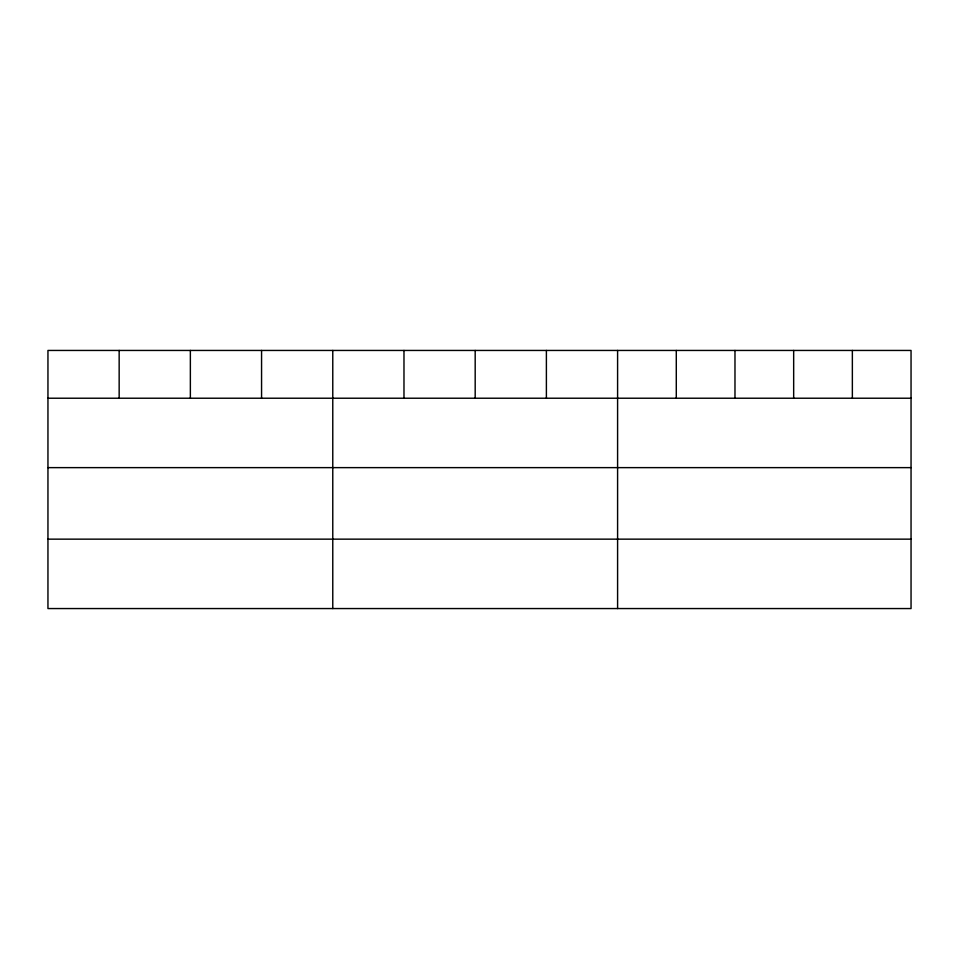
<?xml version="1.0" encoding="UTF-8"?>
<svg xmlns="http://www.w3.org/2000/svg" width="959" height="959" viewBox="0 0 959 959"><rect width="100%" height="100%" fill="white"/><g stroke="black" fill="none" stroke-linecap="round" stroke-linejoin="round"><path stroke-width="1.44" d="M911.05 467.632L911.05 350.443L47.95 350.443L47.95 608.557L911.05 608.557L911.05 467.632L47.95 467.632M47.95 398.225L911.05 398.225M47.95 539.15L911.05 539.15M852.359 350.443L852.359 398.225M793.668 350.443L793.668 398.225M734.978 350.443L734.978 398.225M676.287 350.443L676.287 398.225M617.596 350.443L617.596 608.557M546.39 350.443L546.39 398.225M475.184 350.443L475.184 398.225M403.979 350.443L403.979 398.225M332.773 350.443L332.773 608.557M261.567 350.443L261.567 398.225M190.362 350.443L190.362 398.225M119.156 350.443L119.156 398.225"/></g></svg>
